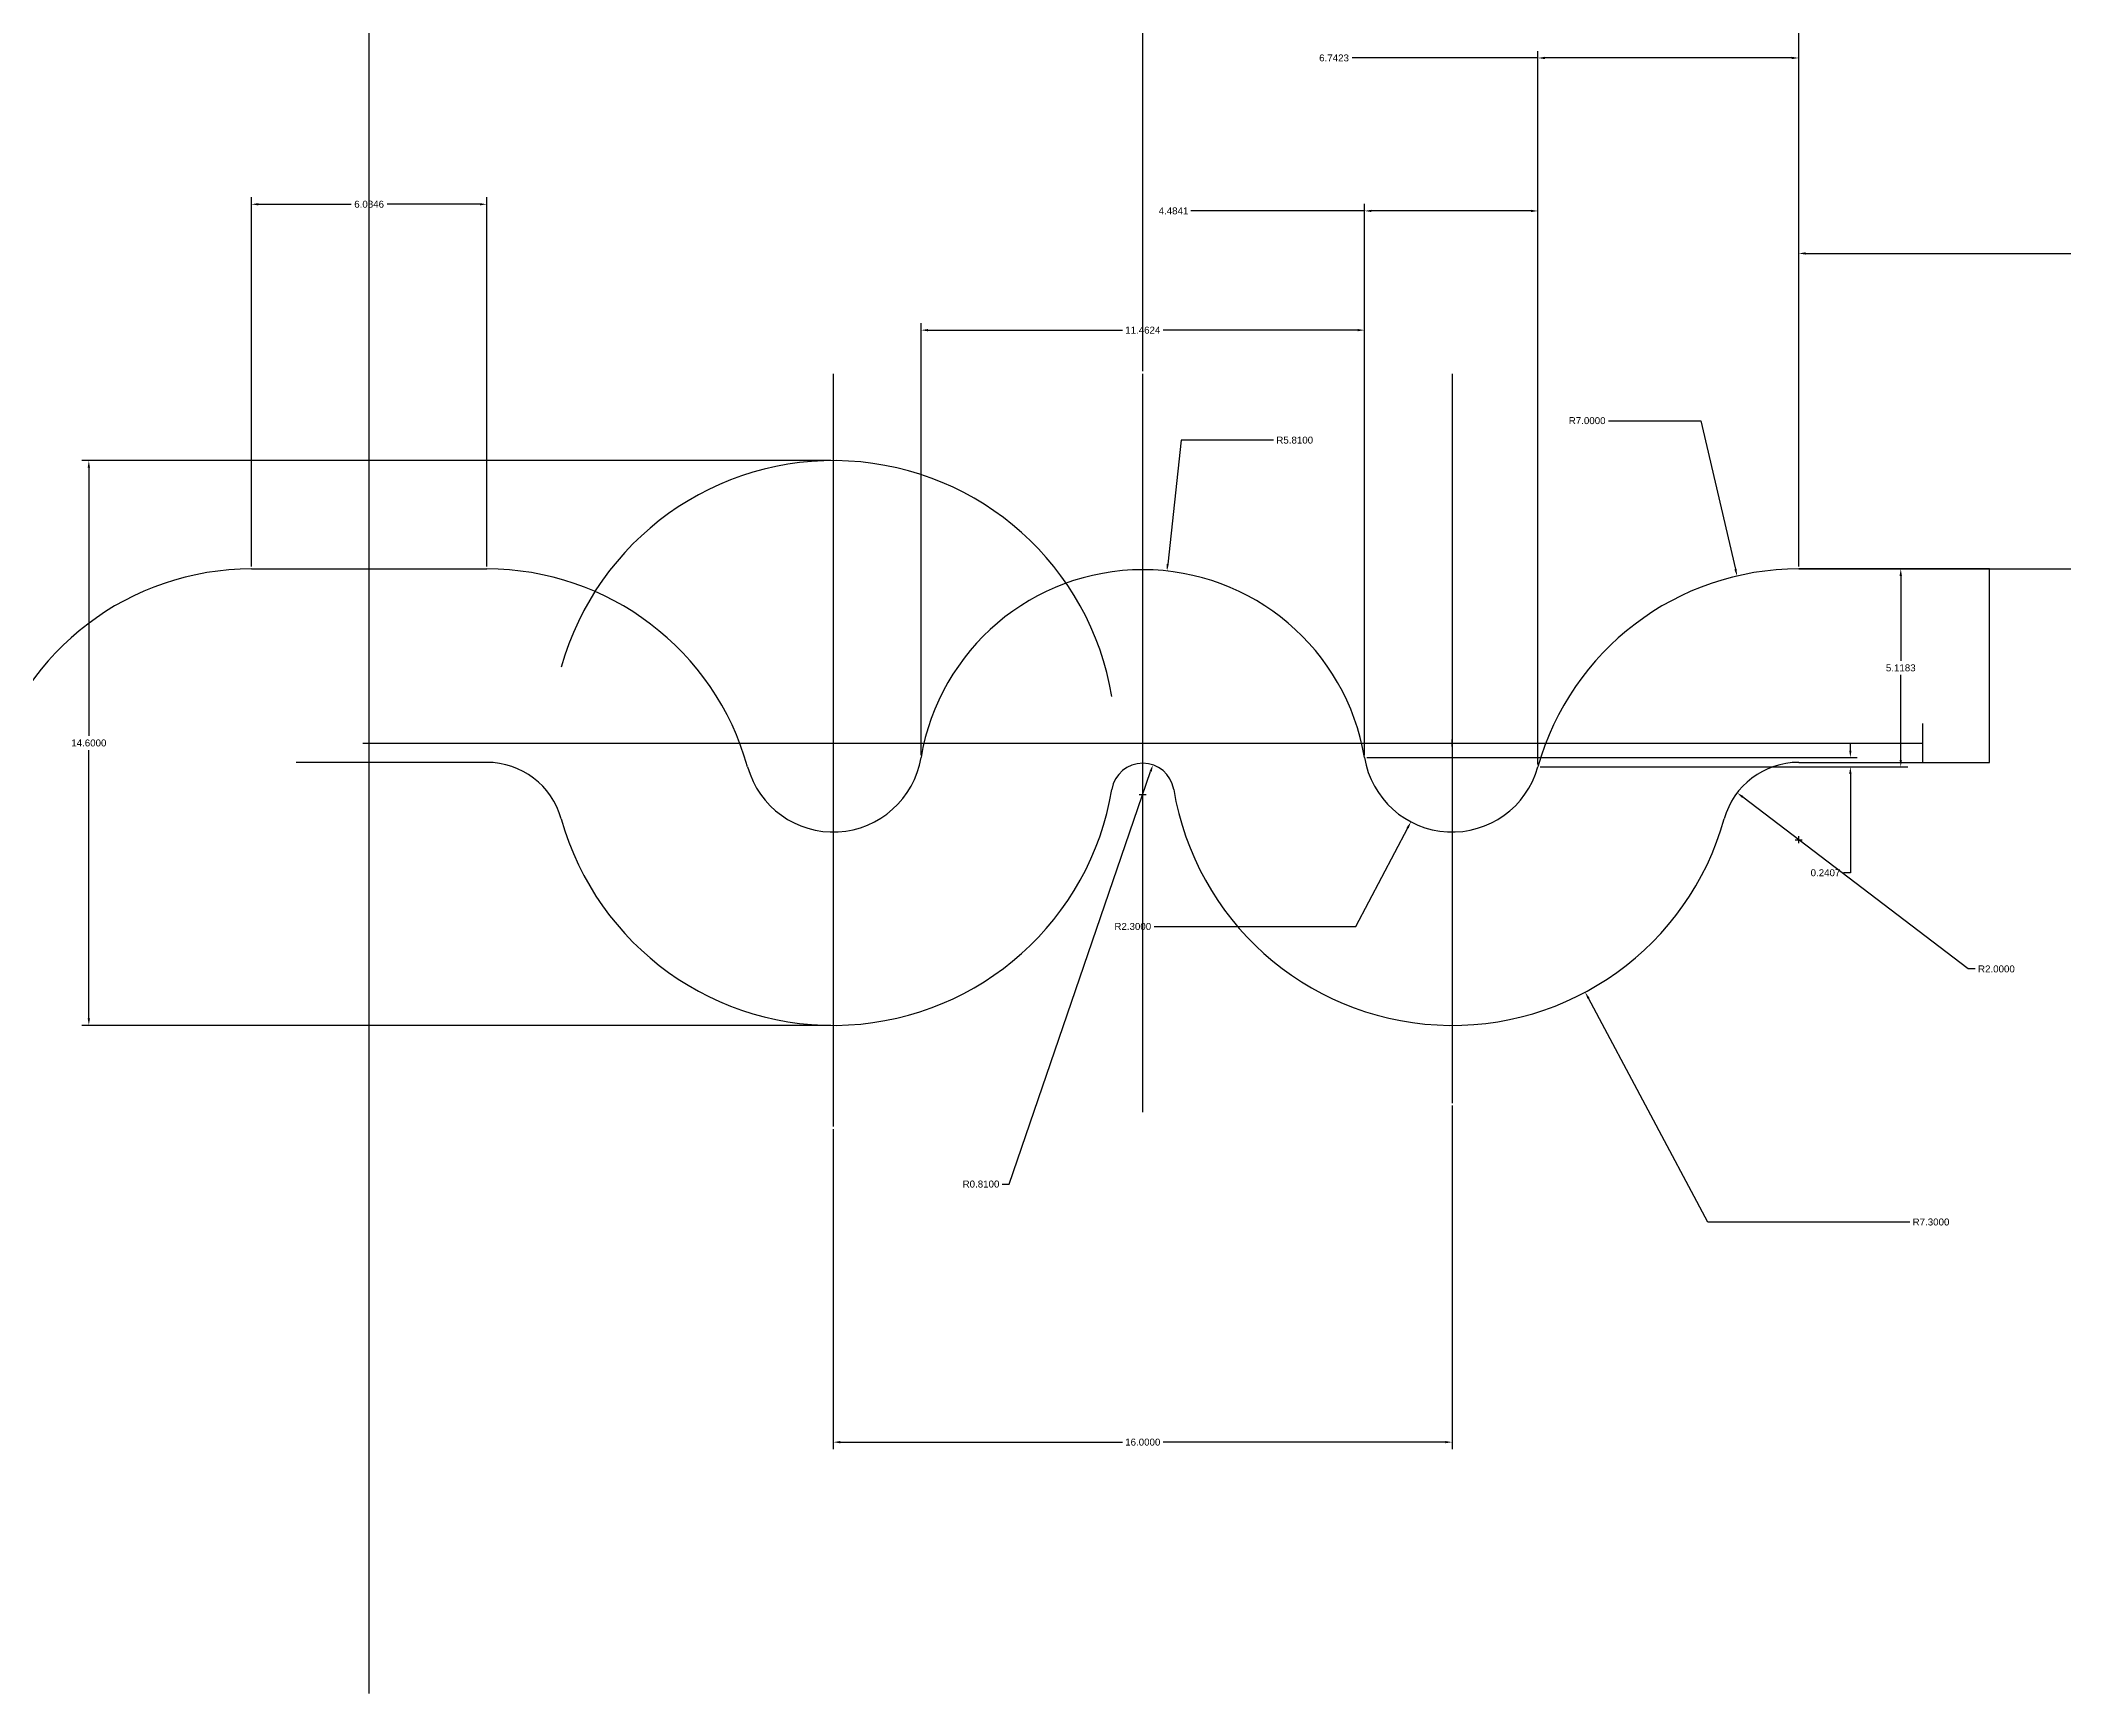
# Model space of a CAD drawing. Header units: millimetres. Extents: x 1526 to 31626, y -4643 to 9189.
# Drawn here: x 10208.9 to 10261.2, y -1980.5 to -1937.7 of the extents above; entities that cross this region are included whole.
import ezdxf

# ---------------------------------------------------------------- set-up
doc = ezdxf.new("R2010")
doc.units = ezdxf.units.MM
doc.styles.get("Standard").update_dxf_attribs({"font": 'arial.ttf'})
doc.dimstyles.get("Standard").update_dxf_attribs({"dimtxt": 0.18, "dimasz": 0.18, "dimexe": 0.18, "dimexo": 0.0625, "dimgap": 0.09, "dimtad": 0, "dimtih": 1, "dimtoh": 1, "dimdec": 4, "dimzin": 0, "dimdsep": 46, "dimtxsty": 'Standard', "dimcen": 0.09, "dimadec": 0, "dimazin": 0, "dimtfac": 1, "dimtdec": 4, "dimtofl": 0, "dimtmove": 0, "dimatfit": 3, "dimfxl": 1, "dimtolj": 1, "dimtzin": 0, "dimarcsym": 0})

# ---------------------------------------------------------------- blocks, each defined once
blk = doc.blocks.new('*D1580')
at = {"color": 0, "lineweight": -2, "transparency": 16777216}
for p, q in [((10229.34, -1948.61), (10209.977, -1948.61)), ((10210.157, -1948.79), (10210.157, -1955.728)), ((10210.157, -1963.03), (10210.157, -1956.092)), ((10229.34, -1963.21), (10209.977, -1963.21))]:
    blk.add_line(p, q, dxfattribs=at)
at = {"color": 0, "transparency": 16777216}
for points in [[(10210.127, -1948.79), (10210.187, -1948.79), (10210.157, -1948.61)], [(10210.127, -1963.03), (10210.187, -1963.03), (10210.157, -1963.21)]]:
    blk.add_solid(points, dxfattribs=at)
at = {"layer": 'Defpoints', "color": 0, "transparency": 16777216}
for p in [(10229.403, -1948.61), (10210.157, -1963.21), (10229.403, -1963.21)]:
    blk.add_point(p, dxfattribs=at)
at = {"color": 0, "transparency": 16777216, "insert": (10210.157, -1955.91), "char_height": 0.18, "attachment_point": 5}
blk.add_mtext('\\A1;14.6000', dxfattribs=at)
blk = doc.blocks.new('*D1581')
at = {"color": 0, "lineweight": -2, "transparency": 16777216}
for p, q in [((10245.313, -1955.91), (10245.493, -1955.91)), ((10245.403, -1956), (10245.403, -1955.82)), ((10252.01, -1968.293), (10248.924, -1962.509)), ((10257.231, -1968.293), (10252.01, -1968.293))]:
    blk.add_line(p, q, dxfattribs=at)
at = {"color": 0, "transparency": 16777216}
blk.add_solid([(10248.951, -1962.495), (10248.898, -1962.524), (10248.839, -1962.351)], dxfattribs=at)
at = {"layer": 'Defpoints', "color": 0, "transparency": 16777216}
for p in [(10245.403, -1955.91), (10248.839, -1962.351)]:
    blk.add_point(p, dxfattribs=at)
at = {"color": 0, "transparency": 16777216, "insert": (10257.78, -1968.293), "char_height": 0.18, "attachment_point": 5}
blk.add_mtext('\\A1;R7.3000', dxfattribs=at)
blk = doc.blocks.new('*D1582')
at = {"color": 0, "lineweight": -2, "transparency": 16777216}
for p, q in [((10258.742, -1961.751), (10252.913, -1957.307)), ((10258.922, -1961.751), (10258.742, -1961.751))]:
    blk.add_line(p, q, dxfattribs=at)
at = {"color": 0, "transparency": 16777216}
blk.add_solid([(10252.931, -1957.283), (10252.895, -1957.33), (10252.77, -1957.197)], dxfattribs=at)
at = {"layer": 'Defpoints', "color": 0, "transparency": 16777216}
for p in [(10252.77, -1957.197), (10254.36, -1958.41)]:
    blk.add_point(p, dxfattribs=at)
at = {"color": 0, "transparency": 16777216, "insert": (10259.471, -1961.751), "char_height": 0.18, "attachment_point": 5}
blk.add_mtext('\\A1;R2.0000', dxfattribs=at)
blk = doc.blocks.new('*D1583')
at = {"color": 0, "lineweight": -2, "transparency": 16777216}
for p, q in [((10233.951, -1967.312), (10237.607, -1956.645)), ((10233.771, -1967.312), (10233.951, -1967.312))]:
    blk.add_line(p, q, dxfattribs=at)
at = {"color": 0, "transparency": 16777216}
blk.add_solid([(10237.579, -1956.636), (10237.635, -1956.655), (10237.665, -1956.475)], dxfattribs=at)
at = {"layer": 'Defpoints', "color": 0, "transparency": 16777216}
for p in [(10237.665, -1956.475), (10237.403, -1957.241)]:
    blk.add_point(p, dxfattribs=at)
at = {"color": 0, "transparency": 16777216, "insert": (10233.221, -1967.312), "char_height": 0.18, "attachment_point": 5}
blk.add_mtext('\\A1;R0.8100', dxfattribs=at)
blk = doc.blocks.new('*D1584')
at = {"color": 0, "lineweight": -2, "transparency": 16777216}
for p, q in [((10247.618, -1938.202), (10242.812, -1938.202)), ((10247.618, -1956.466), (10247.618, -1938.022)), ((10254.18, -1938.202), (10247.798, -1938.202)), ((10254.36, -1951.348), (10254.36, -1938.022))]:
    blk.add_line(p, q, dxfattribs=at)
at = {"color": 0, "transparency": 16777216}
for points in [[(10247.798, -1938.172), (10247.798, -1938.232), (10247.618, -1938.202)], [(10254.18, -1938.172), (10254.18, -1938.232), (10254.36, -1938.202)]]:
    blk.add_solid(points, dxfattribs=at)
at = {"layer": 'Defpoints', "color": 0, "transparency": 16777216}
for p in [(10247.618, -1938.202), (10254.36, -1951.41), (10247.618, -1956.528)]:
    blk.add_point(p, dxfattribs=at)
at = {"color": 0, "transparency": 16777216, "insert": (10242.348, -1938.202), "char_height": 0.18, "attachment_point": 5}
blk.add_mtext('\\A1;6.7423', dxfattribs=at)
blk = doc.blocks.new('*D1585')
at = {"color": 0, "lineweight": -2, "transparency": 16777216}
for p, q in [((10254.423, -1951.41), (10257.178, -1951.41)), ((10256.998, -1951.59), (10256.998, -1953.787)), ((10256.998, -1956.348), (10256.998, -1954.151)), ((10247.68, -1956.528), (10257.178, -1956.528))]:
    blk.add_line(p, q, dxfattribs=at)
at = {"color": 0, "transparency": 16777216}
for points in [[(10256.968, -1951.59), (10257.028, -1951.59), (10256.998, -1951.41)], [(10256.968, -1956.348), (10257.028, -1956.348), (10256.998, -1956.528)]]:
    blk.add_solid(points, dxfattribs=at)
at = {"layer": 'Defpoints', "color": 0, "transparency": 16777216}
for p in [(10254.36, -1951.41), (10247.618, -1956.528), (10256.998, -1956.528)]:
    blk.add_point(p, dxfattribs=at)
at = {"color": 0, "transparency": 16777216, "insert": (10256.998, -1953.969), "char_height": 0.18, "attachment_point": 5}
blk.add_mtext('\\A1;5.1183', dxfattribs=at)
blk = doc.blocks.new('*D1586')
at = {"color": 0, "lineweight": -2, "transparency": 16777216}
for p, q in [((10243.134, -1942.156), (10238.647, -1942.156)), ((10243.134, -1956.225), (10243.134, -1941.976)), ((10247.438, -1942.156), (10243.314, -1942.156)), ((10247.618, -1956.466), (10247.618, -1941.976))]:
    blk.add_line(p, q, dxfattribs=at)
at = {"color": 0, "transparency": 16777216}
for points in [[(10243.314, -1942.126), (10243.314, -1942.186), (10243.134, -1942.156)], [(10247.438, -1942.126), (10247.438, -1942.186), (10247.618, -1942.156)]]:
    blk.add_solid(points, dxfattribs=at)
at = {"layer": 'Defpoints', "color": 0, "transparency": 16777216}
for p in [(10243.134, -1942.156), (10243.134, -1956.288), (10247.618, -1956.528)]:
    blk.add_point(p, dxfattribs=at)
at = {"color": 0, "transparency": 16777216, "insert": (10238.197, -1942.156), "char_height": 0.18, "attachment_point": 5}
blk.add_mtext('\\A1;4.4841', dxfattribs=at)
blk = doc.blocks.new('*D1587')
at = {"color": 0, "lineweight": -2, "transparency": 16777216}
for p, q in [((10255.695, -1956.108), (10255.695, -1955.928)), ((10243.196, -1956.288), (10255.875, -1956.288)), ((10247.68, -1956.528), (10255.875, -1956.528)), ((10255.695, -1956.708), (10255.695, -1959.265)), ((10255.695, -1959.265), (10255.515, -1959.265))]:
    blk.add_line(p, q, dxfattribs=at)
at = {"color": 0, "transparency": 16777216}
for points in [[(10255.665, -1956.108), (10255.725, -1956.108), (10255.695, -1956.288)], [(10255.665, -1956.708), (10255.725, -1956.708), (10255.695, -1956.528)]]:
    blk.add_solid(points, dxfattribs=at)
at = {"layer": 'Defpoints', "color": 0, "transparency": 16777216}
for p in [(10243.134, -1956.288), (10255.695, -1956.288), (10247.618, -1956.528)]:
    blk.add_point(p, dxfattribs=at)
at = {"color": 0, "transparency": 16777216, "insert": (10255.052, -1959.265), "char_height": 0.18, "attachment_point": 5}
blk.add_mtext('\\A1;0.2407', dxfattribs=at)
blk = doc.blocks.new('*D1588')
at = {"color": 0, "lineweight": -2, "transparency": 16777216}
for p, q in [((10231.671, -1956.225), (10231.671, -1945.058)), ((10231.851, -1945.238), (10236.878, -1945.238)), ((10242.954, -1945.238), (10237.927, -1945.238)), ((10243.134, -1956.225), (10243.134, -1945.058))]:
    blk.add_line(p, q, dxfattribs=at)
at = {"color": 0, "transparency": 16777216}
for points in [[(10231.851, -1945.208), (10231.851, -1945.268), (10231.671, -1945.238)], [(10242.954, -1945.208), (10242.954, -1945.268), (10243.134, -1945.238)]]:
    blk.add_solid(points, dxfattribs=at)
at = {"layer": 'Defpoints', "color": 0, "transparency": 16777216}
for p in [(10231.671, -1945.238), (10231.671, -1956.288), (10243.134, -1956.288)]:
    blk.add_point(p, dxfattribs=at)
at = {"color": 0, "transparency": 16777216, "insert": (10237.403, -1945.238), "char_height": 0.18, "attachment_point": 5}
blk.add_mtext('\\A1;11.4624', dxfattribs=at)
blk = doc.blocks.new('*D1589')
at = {"color": 0, "lineweight": -2, "transparency": 16777216}
for p, q in [((10237.403, -1946.301), (10237.403, -1930.324)), ((10254.36, -1951.348), (10254.36, -1930.324)), ((10237.583, -1930.504), (10245.356, -1930.504)), ((10254.18, -1930.504), (10246.407, -1930.504))]:
    blk.add_line(p, q, dxfattribs=at)
at = {"color": 0, "transparency": 16777216}
for points in [[(10237.583, -1930.474), (10237.583, -1930.534), (10237.403, -1930.504)], [(10254.18, -1930.474), (10254.18, -1930.534), (10254.36, -1930.504)]]:
    blk.add_solid(points, dxfattribs=at)
at = {"layer": 'Defpoints', "color": 0, "transparency": 16777216}
for p in [(10254.36, -1930.504), (10237.403, -1946.363), (10254.36, -1951.41)]:
    blk.add_point(p, dxfattribs=at)
at = {"color": 0, "transparency": 16777216, "insert": (10245.881, -1930.504), "char_height": 0.18, "attachment_point": 5}
blk.add_mtext('\\A1;16.9577', dxfattribs=at)
blk = doc.blocks.new('*D1590')
at = {"color": 0, "lineweight": -2, "transparency": 16777216}
for p, q in [((10249.44, -1947.578), (10251.827, -1947.578)), ((10251.827, -1947.578), (10252.725, -1951.419)), ((10254.27, -1958.41), (10254.45, -1958.41)), ((10254.36, -1958.5), (10254.36, -1958.32))]:
    blk.add_line(p, q, dxfattribs=at)
at = {"color": 0, "transparency": 16777216}
blk.add_solid([(10252.755, -1951.412), (10252.696, -1951.426), (10252.766, -1951.594)], dxfattribs=at)
at = {"layer": 'Defpoints', "color": 0, "transparency": 16777216}
for p in [(10252.766, -1951.594), (10254.36, -1958.41)]:
    blk.add_point(p, dxfattribs=at)
at = {"color": 0, "transparency": 16777216, "insert": (10248.891, -1947.578), "char_height": 0.18, "attachment_point": 5}
blk.add_mtext('\\A1;R7.0000', dxfattribs=at)
blk = doc.blocks.new('*D1591')
at = {"color": 0, "lineweight": -2, "transparency": 16777216}
for p, q in [((10245.313, -1955.91), (10245.493, -1955.91)), ((10245.403, -1956), (10245.403, -1955.82)), ((10242.915, -1960.653), (10244.251, -1958.106)), ((10237.695, -1960.653), (10242.915, -1960.653))]:
    blk.add_line(p, q, dxfattribs=at)
at = {"color": 0, "transparency": 16777216}
blk.add_solid([(10244.224, -1958.092), (10244.277, -1958.12), (10244.334, -1957.947)], dxfattribs=at)
at = {"layer": 'Defpoints', "color": 0, "transparency": 16777216}
for p in [(10245.403, -1955.91), (10244.334, -1957.947)]:
    blk.add_point(p, dxfattribs=at)
at = {"color": 0, "transparency": 16777216, "insert": (10237.145, -1960.653), "char_height": 0.18, "attachment_point": 5}
blk.add_mtext('\\A1;R2.3000', dxfattribs=at)
blk = doc.blocks.new('*D1592')
at = {"color": 0, "lineweight": -2, "transparency": 16777216}
for p, q in [((10238.394, -1948.081), (10238.047, -1951.286)), ((10240.781, -1948.081), (10238.394, -1948.081)), ((10237.313, -1957.241), (10237.493, -1957.241)), ((10237.403, -1957.331), (10237.403, -1957.151))]:
    blk.add_line(p, q, dxfattribs=at)
at = {"color": 0, "transparency": 16777216}
blk.add_solid([(10238.017, -1951.283), (10238.077, -1951.289), (10238.028, -1951.465)], dxfattribs=at)
at = {"layer": 'Defpoints', "color": 0, "transparency": 16777216}
for p in [(10238.028, -1951.465), (10237.403, -1957.241)]:
    blk.add_point(p, dxfattribs=at)
at = {"color": 0, "transparency": 16777216, "insert": (10241.331, -1948.081), "char_height": 0.18, "attachment_point": 5}
blk.add_mtext('\\A1;R5.8100', dxfattribs=at)
blk = doc.blocks.new('*D1593')
at = {"color": 0, "lineweight": -2, "transparency": 16777216}
for p, q in [((10245.403, -1965.282), (10245.403, -1974.163)), ((10229.403, -1965.89), (10229.403, -1974.163)), ((10229.583, -1973.983), (10236.878, -1973.983)), ((10245.223, -1973.983), (10237.927, -1973.983))]:
    blk.add_line(p, q, dxfattribs=at)
at = {"color": 0, "transparency": 16777216}
for points in [[(10229.583, -1973.953), (10229.583, -1974.013), (10229.403, -1973.983)], [(10245.223, -1973.953), (10245.223, -1974.013), (10245.403, -1973.983)]]:
    blk.add_solid(points, dxfattribs=at)
at = {"layer": 'Defpoints', "color": 0, "transparency": 16777216}
for p in [(10245.403, -1965.22), (10229.403, -1965.828), (10245.403, -1973.983)]:
    blk.add_point(p, dxfattribs=at)
at = {"color": 0, "transparency": 16777216, "insert": (10237.403, -1973.983), "char_height": 0.18, "attachment_point": 5}
blk.add_mtext('\\A1;16.0000', dxfattribs=at)
blk = doc.blocks.new('*D1594')
at = {"color": 0, "lineweight": -2, "transparency": 16777216}
for p, q in [((10254.36, -1951.348), (10254.36, -1943.075)), ((10254.54, -1943.255), (10280.348, -1943.255)), ((10307.223, -1943.255), (10281.415, -1943.255)), ((10307.403, -1951.348), (10307.403, -1943.075))]:
    blk.add_line(p, q, dxfattribs=at)
at = {"color": 0, "transparency": 16777216}
for points in [[(10254.54, -1943.225), (10254.54, -1943.285), (10254.36, -1943.255)], [(10307.223, -1943.225), (10307.223, -1943.285), (10307.403, -1943.255)]]:
    blk.add_solid(points, dxfattribs=at)
at = {"layer": 'Defpoints', "color": 0, "transparency": 16777216}
for p in [(10307.403, -1943.255), (10254.36, -1951.41), (10307.403, -1951.41)]:
    blk.add_point(p, dxfattribs=at)
at = {"color": 0, "transparency": 16777216, "insert": (10280.881, -1943.255), "char_height": 0.18, "attachment_point": 5}
blk.add_mtext('\\A1;53.0423', dxfattribs=at)
blk = doc.blocks.new('*D1597')
at = {"color": 0, "lineweight": -2, "transparency": 16777216}
for p, q in [((10214.36, -1951.348), (10214.36, -1941.804)), ((10220.445, -1951.348), (10220.445, -1941.804)), ((10214.54, -1941.984), (10216.939, -1941.984)), ((10220.265, -1941.984), (10217.867, -1941.984))]:
    blk.add_line(p, q, dxfattribs=at)
at = {"color": 0, "transparency": 16777216}
for points in [[(10214.54, -1941.954), (10214.54, -1942.014), (10214.36, -1941.984)], [(10220.265, -1941.954), (10220.265, -1942.014), (10220.445, -1941.984)]]:
    blk.add_solid(points, dxfattribs=at)
at = {"layer": 'Defpoints', "color": 0, "transparency": 16777216}
for p in [(10220.445, -1941.984), (10214.36, -1951.41), (10220.445, -1951.41)]:
    blk.add_point(p, dxfattribs=at)
at = {"color": 0, "transparency": 16777216, "insert": (10217.403, -1941.984), "char_height": 0.18, "attachment_point": 5}
blk.add_mtext('\\A1;6.0846', dxfattribs=at)

msp = doc.modelspace()

# ---------------------------------------------------------------- linework, layer by layer
for p, q in [((10217.40266, -1980.48137), (10217.40266, -1915.97447)), ((10229.40266, -1946.36332), (10229.40266, -1965.82758)), ((10237.40266, -1965.45695), (10237.40266, -1946.36332)), ((10245.40266, -1946.36332), (10245.40266, -1965.21957)), ((10254.36034, -1951.41013), (10307.40266, -1951.41013)), ((10259.2927, -1956.41013), (10259.2927, -1951.41013)), ((10257.56323, -1955.41013), (10257.56323, -1956.41013)), ((10217.24209, -1955.91013), (10257.56323, -1955.91013))]:
    msp.add_line(p, q)
at = {"color": 3}
for p, q in [((10214.36034, -1951.41013), (10220.44498, -1951.41013)), ((10259.2927, -1951.41013), (10254.36034, -1951.41013))]:
    msp.add_line(p, q, dxfattribs=at)
at = {"color": 1}
for p, q in [((10220.44498, -1956.41013), (10215.51262, -1956.41013)), ((10254.36034, -1956.41013), (10259.2927, -1956.41013))]:
    msp.add_line(p, q, dxfattribs=at)
msp.add_arc((10229.40266, -1955.91013), 7.3, 9.447473, 164.406104)
at = {"color": 3}
for centre, radius, start, end in [((10214.36034, -1958.41013), 7, 90, 164.406104), ((10220.44498, -1958.41013), 7, 15.593896, 90), ((10237.40266, -1957.24134), 5.81, 9.447473, 170.552527), ((10254.36034, -1958.41013), 7, 90, 164.406104), ((10229.40266, -1955.91013), 2.3, 195.593896, 350.552527), ((10245.40266, -1955.91013), 2.3, 189.447473, 344.406104)]:
    msp.add_arc(centre, radius, start, end, dxfattribs=at)
at = {"color": 1}
for centre, radius, start, end in [((10220.44498, -1958.41013), 2, 15.593896, 90), ((10237.40266, -1957.24134), 0.81, 9.447473, 170.552527), ((10254.36034, -1958.41013), 2, 90, 164.406104), ((10229.40266, -1955.91013), 7.3, 195.593896, 350.552527), ((10245.40266, -1955.91013), 7.3, 189.447473, 344.406104)]:
    msp.add_arc(centre, radius, start, end, dxfattribs=at)

# ---------------------------------------------------------------- dimensions: what is measured, and where the dimension line sits
for base, p1, p2, picture, middle in [((10254.36034, -1930.50394), (10237.40266, -1946.36332), (10254.36034, -1951.41013), '*D1589', (10245.8815, -1930.50394)), ((10245.40266, -1973.98276), (10229.40266, -1965.82758), (10245.40266, -1965.21957), '*D1593', (10237.40266, -1973.98276))]:
    dim = msp.add_linear_dim(base=base, p1=p1, p2=p2, dimstyle='Standard')
    dim.commit()
    dim.dimension.update_dxf_attribs({"geometry": picture, "text_midpoint": middle})
at = {"color": 3}
for base, p1, p2, picture, middle in [((10247.618, -1938.20196), (10254.36034, -1951.41013), (10247.618, -1956.52841), '*D1584', (10242.348, -1938.20196)), ((10243.133855, -1942.156056), (10247.617999, -1956.528413), (10243.133855, -1956.287663), '*D1586', (10238.197188, -1942.156056)), ((10231.67146, -1945.23792), (10243.13385, -1956.28766), (10231.67146, -1956.28766), '*D1588', (10237.40266, -1945.23792))]:
    dim = msp.add_linear_dim(base=base, p1=p1, p2=p2, dimstyle='Standard', dxfattribs=at)
    dim.commit()
    dim.dimension.update_dxf_attribs({"geometry": picture, "text_midpoint": middle, "dimtype": 160})
for base, p1, p2, picture, middle in [((10220.44498, -1941.98357), (10214.36034, -1951.41013), (10220.44498, -1951.41013), '*D1597', (10217.40266, -1941.98357)), ((10307.40266, -1943.2553), (10254.36034, -1951.41013), (10307.40266, -1951.41013), '*D1594', (10280.8815, -1943.2553))]:
    dim = msp.add_linear_dim(base=base, p1=p1, p2=p2, dimstyle='Standard', dxfattribs=at)
    dim.commit()
    dim.dimension.update_dxf_attribs({"geometry": picture, "text_midpoint": middle})
for center, mpoint, picture, middle in [((10254.36034, -1958.41013), (10252.76638, -1951.59403), '*D1590', (10248.89063, -1947.57825)), ((10237.40266, -1957.24134), (10238.02771, -1951.46506), '*D1592', (10241.33056, -1948.08102)), ((10245.40266, -1955.91013), (10244.33437, -1957.94698), '*D1591', (10237.14507, -1960.6531))]:
    dim = msp.add_radius_dim(center=center, mpoint=mpoint, dimstyle='Standard', dxfattribs=at)
    dim.commit()
    dim.dimension.update_dxf_attribs({"geometry": picture, "text_midpoint": middle, "dimtype": 164})
dim = msp.add_linear_dim(base=(10210.15717, -1963.21013), p1=(10229.40266, -1948.61013), p2=(10229.40266, -1963.21013), angle=90, dimstyle='Standard')
dim.commit()
dim.dimension.update_dxf_attribs({"geometry": '*D1580', "text_midpoint": (10210.15717, -1955.91013), "dimtype": 160})
for base, p1, p2, picture, middle in [((10256.99751, -1956.52841), (10254.36034, -1951.41013), (10247.618, -1956.52841), '*D1585', (10256.99751, -1953.96927)), ((10255.6952857, -1956.2876629), (10247.6179986, -1956.5284128), (10243.1338549, -1956.2876629), '*D1587', (10255.0516568, -1959.2646463))]:
    dim = msp.add_linear_dim(base=base, p1=p1, p2=p2, angle=90, dimstyle='Standard', dxfattribs=at)
    dim.commit()
    dim.dimension.update_dxf_attribs({"geometry": picture, "text_midpoint": middle, "dimtype": 160})
dim = msp.add_radius_dim(center=(10245.40266, -1955.91013), mpoint=(10248.8393, -1962.35059), dimstyle='Standard')
dim.commit()
dim.dimension.update_dxf_attribs({"geometry": '*D1581', "text_midpoint": (10257.77997, -1968.2926), "dimtype": 164})
for center, mpoint, picture, middle in [((10237.40266, -1957.24134), (10237.6653, -1956.4751), '*D1583', (10233.95078, -1967.31213)), ((10254.36034, -1958.41013), (10252.76992, -1957.19746), '*D1582', (10258.74159, -1961.7508))]:
    dim = msp.add_radius_dim(center=center, mpoint=mpoint, dimstyle='Standard', override={"dimtmove": 1})
    dim.commit()
    dim.dimension.update_dxf_attribs({"geometry": picture, "text_midpoint": middle, "dimtype": 164})

doc.saveas('drawing.dxf')
